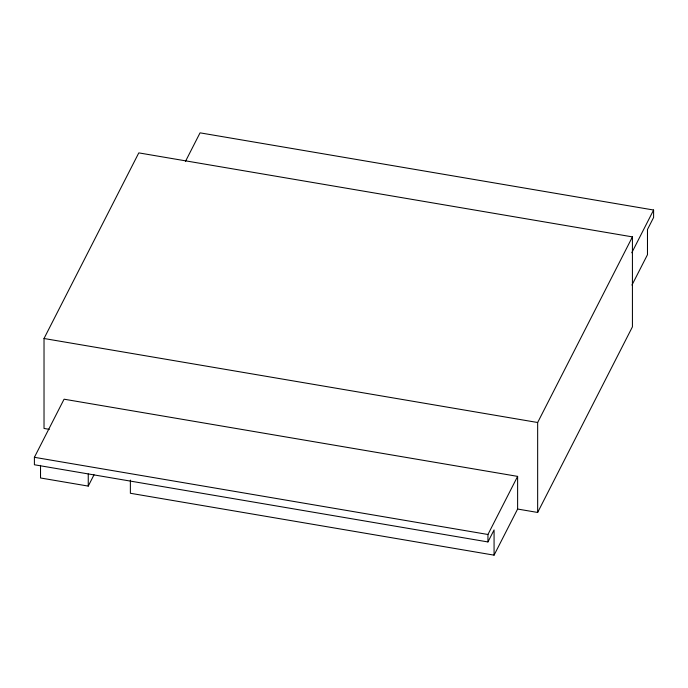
<?xml version="1.0" encoding="UTF-8"?>
<svg xmlns="http://www.w3.org/2000/svg" width="688" height="688" viewBox="0 0 688 688"><rect width="100%" height="100%" fill="white"/><g stroke="black" fill="none" stroke-linecap="round" stroke-linejoin="round"><path stroke-width="1.03" d="M49.295 429.346L44.023 428.452L44.023 338.505L138.795 152.882L632.427 236.887L632.427 326.834L537.655 512.457L517.617 509.043L494.07 555.156L130.376 493.27L130.376 480.112M494.07 555.156L494.07 529.949L487.947 541.946L34.4 464.761L34.4 457.305L64.07 399.195L517.617 476.38L517.617 509.043M185.502 161.336L200.053 132.844L653.6 210.021L653.6 217.477L647.477 229.474L647.477 254.68L631.954 285.081M40.523 465.372L40.523 477.979L88.253 486.098L94.024 474.806M537.655 512.457L537.655 422.509L632.427 236.887M487.947 541.946L487.947 534.49L517.617 476.38M631.782 252.763L653.6 210.021M44.023 338.505L537.655 422.509M34.4 457.305L487.947 534.49M88.253 473.955L88.253 486.098"/></g></svg>
